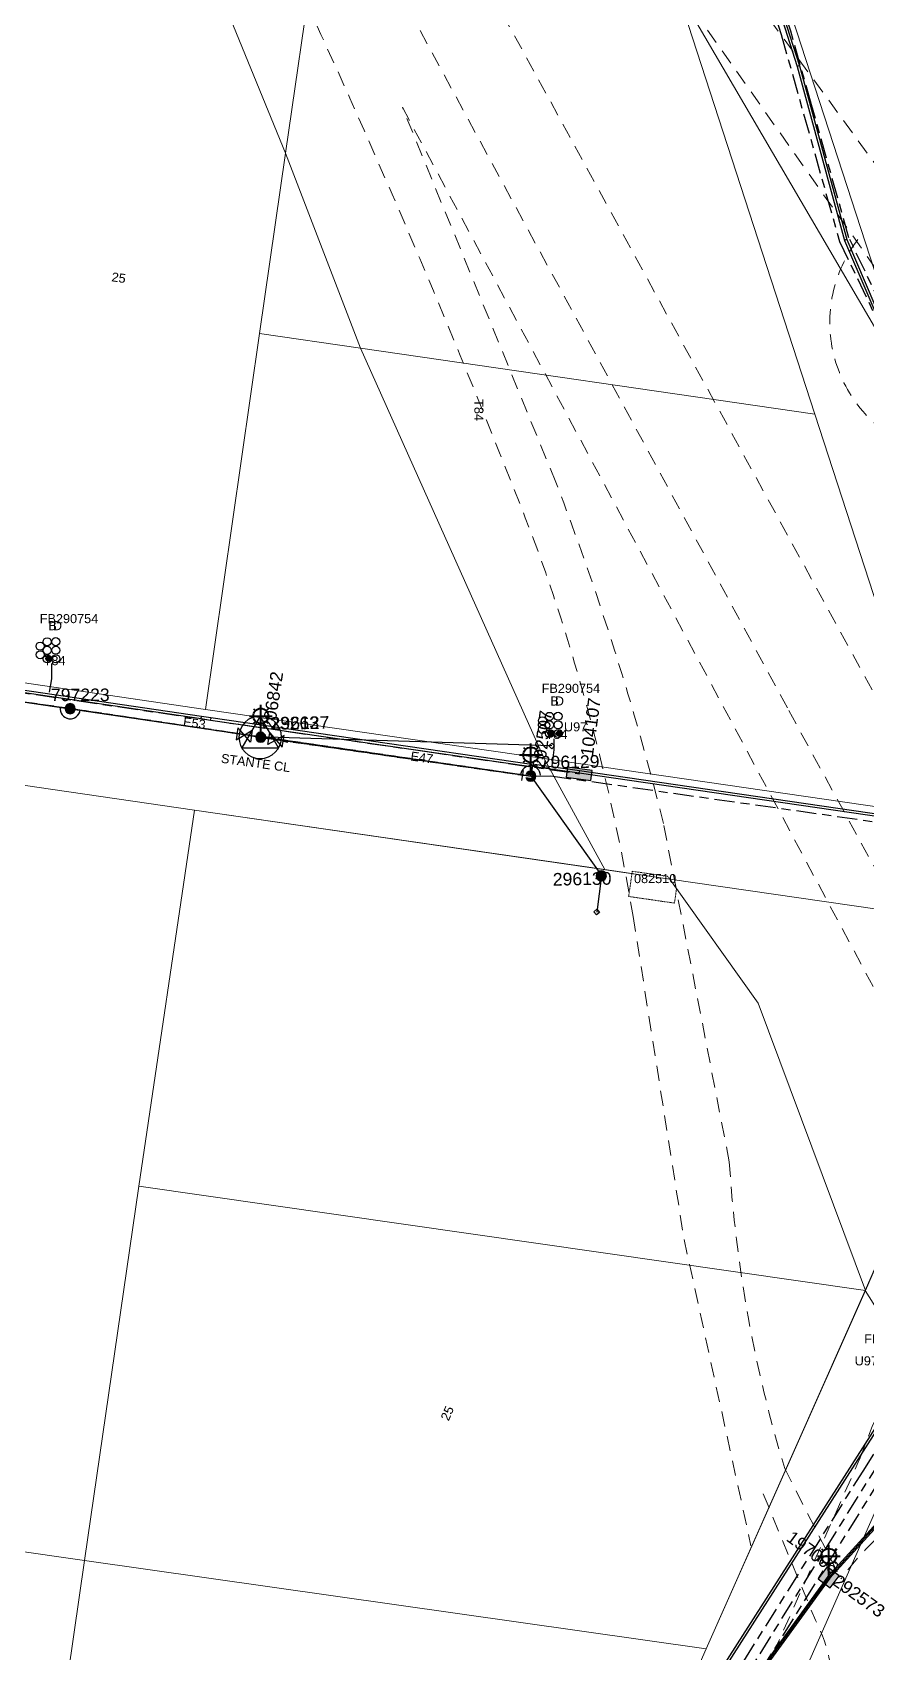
# Model space of a CAD drawing. Header units: metres. Extents: x 300929 to 302247, y 6244220 to 6246836.
# Drawn here: x 301272.1 to 301437.7, y 6244693 to 6245014.8 of the extents above; entities that cross this region are included whole.
import ezdxf
from ezdxf.enums import TextEntityAlignment as Align

# ---------------------------------------------------------------- set-up
doc = ezdxf.new("R2010")
doc.units = ezdxf.units.M
for name, pattern in [('Cable Exist OH', [1, 1, 0]), ('Cable Exist UG', [8.2, 4, -1.2, 1.8, -1.2]), ('Dash', [5, 3, -2]), ('HIDDEN', [0.375, 0.25, -0.125]), ('HIDDEN2', [0.1875, 0.125, -0.0625])]:
    doc.linetypes.add(name, pattern=pattern)
doc.layers.get('0').update_dxf_attribs({"color": 6})
for name, color, linetype in [('_User Miscellaneous1', 7, 'Continuous'), ('Duct_SP_EXT', 7, 'Continuous'), ('Equip_LV_EXT', 7, 'Continuous'), ('Equip_SP_SL_EXT', 7, 'Continuous'), ('Mains_HV_EXT', 7, 'Continuous'), ('Mains_HV_MOD', 3, 'Continuous'), ('Mains_LV_EXT', 7, 'Continuous'), ('Services_SP_EXT', 7, 'Continuous'), ('Sub_SP_TR_HV_LV_EXT', 7, 'Continuous'), ('SupportsOH_SP_TR_HV_LV_SL_EXT', 7, 'Continuous'), ('SupportsUG_SP_LV_EXT', 7, 'Continuous'), ('SupportsUG_SP_LV_SL_EXT', 7, 'Continuous')]:
    doc.layers.add(name, color=color, linetype=linetype)
for name, color, linetype, lineweight in [('Cadastre Developer_SP_EXT', 9, 'Continuous', 5), ('Cadastre Land Parcels_SP_EXT', 9, 'Continuous', 5), ('Cadastre Other Property_SP_EXT', 9, 'HIDDEN', 5), ('Cadastre Roads_SP_EXT', 9, 'Continuous', 5)]:
    doc.layers.add(name, color=color, linetype=linetype, lineweight=lineweight)
doc.styles.add('COLUMN_LABEL', font='arial.ttf')
doc.styles.add('iecARIAL', font='arial.ttf', dxfattribs={"height": 2})
doc.styles.add('POLE_LABEL', font='arial.ttf')
doc.styles.get("Standard").update_dxf_attribs({"font": 'arial.ttf'})

# ---------------------------------------------------------------- blocks, each defined once
blk = doc.blocks.new('SUB_POLE_EXT')
blk.add_wipeout([(0, 4.22), (0.42, 4.2), (0.83, 4.14), (1.21, 4.05), (1.62, 3.9), (1.99, 3.72), (2.35, 3.51), (2.68, 3.26), (2.99, 2.99), (3.28, 2.66), (3.52, 2.34), (3.76, 1.92), (3.9, 1.62), (4.04, 1.23), (4.18, 0.63), (4.22, 0), (4.18, -0.61), (4.06, -1.15), (3.9, -1.62), (3.58, -2.24), (3.22, -2.73), (2.97, -3.01), (2.68, -3.26), (2.36, -3.5), (2, -3.72), (1.64, -3.89), (1.25, -4.03), (0.82, -4.14), (0.42, -4.2), (0, -4.22), (-0.41, -4.2), (-0.8, -4.15), (-1.21, -4.05), (-1.62, -3.9), (-1.99, -3.73), (-2.35, -3.51), (-2.68, -3.26), (-2.96, -3.02), (-3.23, -2.72), (-3.51, -2.35), (-3.71, -2.01), (-3.91, -1.6), (-4.05, -1.21), (-4.16, -0.76), (-4.22, -0.14), (-4.21, 0.39), (-4.14, 0.83), (-4.03, 1.27), (-3.9, 1.63), (-3.71, 2.02), (-3.5, 2.37), (-3.28, 2.67), (-2.99, 2.99), (-2.68, 3.27), (-2.33, 3.52), (-1.98, 3.73), (-1.63, 3.9), (-1.2, 4.05), (-0.78, 4.15), (-0.4, 4.21)])
blk.add_line((2.16, 0.48), (2.16, 0.48, 0))
blk.add_lwpolyline([(-4.22, 0, 1), (4.22, 0, 1)], format="xyb", close=True)
blk.add_lwpolyline([(2.14, 0.52), (0, 4.22), (-3.66, -2.11), (3.66, -2.11)], close=True)
for tag, height, flags, p in [('ASSET_NUM', 2.5, 8, (2, 2)), ('STREET_CODE', 0.2, 9, (1.5, 0)), ('CONSTRUCTED_VOLTAGE', 0.2, 9, (1.5, -0.2)), ('OPERATING_VOLTAGE', 0.2, 9, (1.5, -0.6)), ('OPERATED_BY', 0.2, 9, (1.5, -0.8)), ('ORIENTATION', 0.2, 9, (1.5, -1.2)), ('OWNED_BY', 0.2, 9, (1.5, -1.4)), ('SECONDARY_VOLTAGE', 0.2, 9, (1.5, -1.6)), ('STATE', 0.2, 9, (1.5, -1.8)), ('SUBSTATION_TYPE', 0.2, 9, (1.5, -2)), ('STREETNAME', 0.2, 9, (1.5, -2.8)), ('SUBURB', 0.2, 9, (1.5, -3)), ('NO_PHASES', 0.2, 9, (1.5, -0.4)), ('MAINTAINED_BY', 0.2, 9, (1.5, -1)), ('USAGE', 0.2, 9, (1.5, -2.2)), ('LEGEND', 0.2, 9, (1.5, -2.4)), ('LOCATION', 0.2, 9, (1.5, -2.6)), ('NOTES', 0.2, 9, (1.5, -3.2)), ('Z', 0.2, 1, (1.5, -3.4))]:
    blk.add_attdef(tag, text='', height=height, dxfattribs=dict(flags=flags)).set_placement(p, align=Align.MIDDLE_LEFT)
blk = doc.blocks.new('COLUMN_EXT')
blk.add_hatch(color=256).paths.add_polyline_path([(-1.49, 1.48), (-1.49, -1.49), (1.48, -1.49), (1.48, 1.48)])
blk.add_lwpolyline([(-1.49, -1.49), (1.48, -1.49), (1.48, 1.48), (-1.49, 1.48)], close=True)
for tag, height, style, flags, p in [('ASSET_NUM', 2.5, 'COLUMN_LABEL', 8, (2, 2)), ('STRUCTURE_PLANT_NUMBER', 0.2, 'POLE_LABEL', 9, (1.81, 0.03)), ('STREET_CODE', 0.2, 'COLUMN_LABEL', 9, (1.81, -0.2))]:
    blk.add_attdef(tag, text='', height=height, dxfattribs=dict(style=style, flags=flags)).set_placement(p, align=Align.MIDDLE_LEFT)
at = {"flags": 1}
blk.add_attdef('Z', (1.81, -2.35), '', height=0.2, dxfattribs=at)
at = {"flags": 9}
for tag, p in [('COLUMN_TYPE', (1.81, -0.4)), ('OWNED_BY', (1.81, -0.6)), ('STATE', (1.81, -0.8)), ('USAGE', (1.81, -1)), ('STREETNAME', (1.81, -1.6)), ('SUBURB', (1.81, -1.8)), ('LEGEND', (1.81, -1.2)), ('LOCATION', (1.81, -1.4)), ('NOTES', (1.81, -2))]:
    blk.add_attdef(tag, text='', height=0.2, dxfattribs=at).set_placement(p, align=Align.MIDDLE_LEFT)
blk = doc.blocks.new('PILLAR_EXT')
blk.add_hatch(color=256).paths.add_polyline_path([(-2.475, 0.99), (-2.475, -0.99), (2.475, -0.99), (2.475, 0.99)])
blk.add_lwpolyline([(-2.475, -0.99), (2.475, -0.99), (2.475, 0.99), (-2.475, 0.99)], close=True)
at = {"style": 'iecARIAL', "flags": 8}
blk.add_attdef('ASSET_NUM', (1.5, 3.5), '', height=2.5, dxfattribs=at)
for tag, p, flags in [('OWNED_BY', (0, -0.2), 9), ('STATE', (0, -0.4), 9), ('SUPPORT_TYPE', (0, -0.6), 9), ('STREETNAME', (0, -1.8), 9), ('SUBURB', (0, -2), 1), ('USAGE', (0, -0.8), 9), ('LEGEND', (0, -1), 9), ('LOCATION', (0, -1.2), 9), ('NOTES', (0, -1.4), 9), ('PARENT', (0, -1.6), 9)]:
    blk.add_attdef(tag, p, '', height=0.2, dxfattribs=dict(flags=flags))
blk = doc.blocks.new('DUCT_EXT')
blk.add_circle((0, 0.8), 0.8)
at = {"flags": 1}
blk.add_attdef('Z', (0, 0), '', height=0.2, dxfattribs=at)
at = {"flags": 9}
for tag, p in [('DUCT_CODE', (0, 0)), ('XSECT_TYPE', (0, -0.2)), ('STATE', (0, -0.6)), ('FB_REFERENCE', (0, -0.4)), ('NOTES', (0, -0.8))]:
    blk.add_attdef(tag, text='', height=0.2, dxfattribs=at).set_placement(p, align=Align.MIDDLE_LEFT)
blk = doc.blocks.new('LV_OH_LINKS_DISTFUSE_EXT')
for p, q in [((0, 0), (0.96, 0)), ((3.84, 0), (4.8, 0))]:
    blk.add_line(p, q)
blk.add_lwpolyline([(3.84, -1.2), (3.84, 1.2), (0.96, -1.2), (0.96, 1.2)], close=True)
at = {"flags": 9}
for tag, p in [('ACTUAL_STATUS', (0, 0)), ('CONSTRUCTED_VOLTAGE', (0, -0.2)), ('OPERATING_VOLTAGE', (0, -0.6)), ('ORIENTATION', (0, -0.8)), ('OWNED_BY', (0, -1)), ('STATE', (0, -1.2)), ('SWITCH_TYPE', (0, -1.4)), ('NO_PHASES', (0, -0.4)), ('USAGE', (0, -1.6)), ('NOTES', (0, -1.8))]:
    blk.add_attdef(tag, text='', height=0.2, dxfattribs=at).set_placement(p, align=Align.MIDDLE_LEFT)
at = {"flags": 1}
blk.add_attdef('Z', (0, 0), '', height=0.2, dxfattribs=at)
blk = doc.blocks.new('SL_LANTERN_EXT')
at = {"lineweight": 40}
for p, q in [((0, 1.97), (0, 6.47)), ((-2.25, 4.22), (2.25, 4.22)), ((-1.46, 5.68), (-1.06, 5.28)), ((1.46, 5.68), (1.06, 5.28)), ((-1.46, 2.76), (-1.06, 3.16)), ((0, 0), (0, 2.72)), ((1.46, 2.76), (1.06, 3.16))]:
    blk.add_line(p, q, dxfattribs=at)
blk.add_circle((0, 4.22), 1.5, dxfattribs=at)
at = {"style": 'iecARIAL', "flags": 8}
blk.add_attdef('ASSET_NUM', (1.5, 1.5), '', height=2.5, dxfattribs=at)
for tag, p, height, flags in [('OPERATING_VOLTAGE', (0.98, -1.65), 0.2, 9), ('ORIENTATION', (0.98, -1.85), 0.2, 9), ('OWNED_BY', (0.98, -2.05), 0.2, 9), ('STATE', (0.98, -2.25), 0.2, 9), ('CONSTRUCTED_VOLTAGE', (0.98, -0.65), 0.2, 9), ('CONTROL_TYPE', (0.98, -0.85), 0.2, 9), ('LANTERN_PURPOSE', (0.98, -1.05), 0.2, 9), ('LANTERN_TYPE', (0.98, -1.25), 0.2, 9), ('NO_PHASES', (0.98, -1.45), 0.2, 9), ('USAGE', (0.98, -2.45), 0.2, 9), ('CEXIST', (0.98, -2.65), 0.2, 9), ('CNEW', (0.98, -2.85), 0.2, 9), ('CNUMBER', (0.98, -3.05), 0.2, 9), ('CREMOVE', (0.98, -3.25), 0.2, 9), ('LNUMBER', (2.18, -3.25), 2.5, 8), ('CREPLACE', (0.98, -3.45), 0.2, 9), ('LKINGHEIGHT', (0.98, -3.65), 0.2, 9), ('LBRACKET', (0.98, -3.85), 0.2, 9), ('LBRACKETVOCAB', (0.98, -4.05), 0.2, 9), ('LCATEGORY', (0.98, -4.25), 0.2, 9), ('LCHARGE1', (0.98, -4.45), 0.2, 9), ('LCHARGE1PERCENT', (0.98, -4.65), 0.2, 9), ('LCHARGE2', (0.98, -4.85), 0.2, 9), ('LCHARGE2PERCENT', (0.98, -5.05), 0.2, 9), ('LCHARGE3', (0.98, -5.25), 0.2, 9), ('LCHARGE3PERCENT', (0.98, -5.45), 0.2, 9), ('LEXIST', (0.98, -5.65), 0.2, 9), ('LLAMP', (0.98, -5.85), 0.2, 9), ('LLAMPVOCAB', (0.98, -6.05), 0.2, 9), ('LMAST', (0.98, -6.25), 0.2, 9), ('LMASTVOCAB', (0.98, -6.45), 0.2, 9), ('STREETNAME', (0.98, -9.25), 0.2, 9), ('SUBURB', (0.98, -9.45), 0.2, 1), ('LNEW', (0.98, -6.65), 0.2, 9), ('LANTNUMBER', (0.98, -6.85), 0.2, 9), ('LOUTREACH', (0.98, -7.25), 0.2, 9), ('LOUTREACHVOCAB', (0.98, -7.45), 0.2, 9), ('LRATECODE', (0.98, -7.65), 0.2, 9), ('LREMOVE', (0.98, -7.85), 0.2, 9), ('LREPLACE', (0.98, -8.05), 0.2, 9), ('LTYPE', (0.98, -8.25), 0.2, 9), ('LTYPEVOCAB', (0.98, -8.45), 0.2, 9), ('LEGEND', (0.98, -8.65), 0.2, 9), ('LOCATION', (0.98, -8.85), 0.2, 9), ('NOTES', (0.98, -9.05), 0.2, 9)]:
    blk.add_attdef(tag, p, '', height=height, dxfattribs=dict(flags=flags))
blk = doc.blocks.new('CCP_EXT')
blk.add_wipeout([(0, 0.57), (0.57, 0), (0, -0.57), (-0.57, 0)])
blk.add_lwpolyline([(-0.57, 0), (0, 0.57), (0.57, 0), (0, -0.57), (-0.57, 0)])
at = {"flags": 1}
blk.add_attdef('Z', (0, 0), '', height=0.2, dxfattribs=at)
at = {"flags": 9}
for tag, p in [('CCP_TYPE', (0, 0)), ('CONSTRUCTED_VOLTAGE', (0, -0.2)), ('OPERATING_VOLTAGE', (0, -0.6)), ('ORIENTATION', (0, -0.8)), ('OWNED_BY', (0, -1)), ('STATE', (0, -1.8)), ('NO_PHASES', (0, -0.4)), ('USAGE', (0, -1.2)), ('LEGEND', (0, -1.4)), ('LIFE_SUPPORT', (0, -1.6)), ('NOTES', (0, -2))]:
    blk.add_attdef(tag, text='', height=0.2, dxfattribs=at).set_placement(p, align=Align.MIDDLE_LEFT)
blk = doc.blocks.new('POLE_EXT')
blk.add_hatch(color=256).paths.add_polyline_path([(-1, 0, 1), (1, 0, 1)])
blk.add_lwpolyline([(-1, 0, 1), (1, 0, 1)], format="xyb", close=True)
for tag, height, flags, p in [('pNumber', 2.5, 8, (-17.84, 2.07)), ('OWNED_BY', 0.2, 9, (1.35, -0.4)), ('SPECIAL_USE', 0.2, 9, (1.35, -0.8)), ('STATE', 0.2, 9, (1.35, -1)), ('cLV', 0.2, 9, (1.35, -1.4)), ('hDepth', 0.2, 9, (1.35, -1.6)), ('hDia', 0.2, 9, (1.35, -1.8)), ('cHV', 0.2, 9, (1.35, -2)), ('PARENT', 0.2, 9, (1.35, -0.6)), ('USAGE', 0.2, 9, (1.35, -1.2)), ('LBRACKET', 0.2, 9, (1.35, -2.2)), ('LExisting', 0.2, 9, (1.35, -2.4)), ('LANTNUMBER', 0.2, 9, (1.35, -2.6)), ('LOther', 0.2, 9, (1.35, -2.8)), ('LRemove', 0.2, 9, (1.35, -3)), ('LEGEND', 0.2, 9, (1.35, -3.2)), ('cLinedev', 0.2, 9, (1.35, -3.4)), ('pExisting', 0.2, 9, (1.35, -3.8)), ('pFooting', 0.2, 9, (1.35, -4.4)), ('pNew', 0.2, 9, (1.35, -4.6)), ('pRelocate', 0.2, 9, (1.35, -5)), ('pRemove', 0.2, 9, (1.35, -5.2)), ('pReplace', 0.2, 9, (1.35, -5.4)), ('pStay', 0.2, 9, (1.35, -5.6)), ('pType', 0.2, 9, (1.35, -5.8)), ('cspan', 0.2, 9, (1.35, -6)), ('STREETNAME', 0.2, 9, (1.35, -6.2)), ('SUBURB', 0.2, 9, (1.35, -6.4)), ('LOCATION', 0.2, 9, (1.35, -3.6)), ('PFNUMBER', 0.2, 9, (1.35, -4)), ('NEWPFNUMBER', 0.2, 9, (1.35, -4.2)), ('OPERATED_BY', 0.2, 9, (1.36, -7.01)), ('NOTES', 0.2, 9, (1.35, -6.6)), ('MAINTAINED_BY', 0.2, 9, (1.36, -6.81))]:
    blk.add_attdef(tag, text='', height=height, dxfattribs=dict(flags=flags)).set_placement(p, align=Align.MIDDLE_LEFT)
at = {"style": 'POLE_LABEL'}
for tag, height, flags, p in [('ASSET_NUM', 2.5, 8, (2, 2)), ('STRUCTURE_PLANT_NUMBER', 0.2, 9, (1.35, 0.03)), ('STREET_CODE', 0.2, 9, (1.35, -0.2))]:
    blk.add_attdef(tag, text='', height=height, dxfattribs=dict(at, flags=flags)).set_placement(p, align=Align.MIDDLE_LEFT)
at = {"flags": 1}
blk.add_attdef('Z', (1.35, -7.33), '', height=0.2, dxfattribs=at)
blk = doc.blocks.new('End Shackle_EXT')
blk.add_wipeout([(0, 0.25), (1.81, 0.25), (1.82, -0.25), (0, -0.25)])
blk.add_line((1.81, -1), (1.81, 1))
at = {"flags": 1}
blk.add_attdef('Z', (0, 0), '', height=0.2, dxfattribs=at)
at = {"flags": 9}
for tag, p in [('CONNECTOR_TYPE', (0, 0)), ('CONSTRUCTED_VOLTAGE', (0, -0.2)), ('OPERATING_VOLTAGE', (0, -0.6)), ('ORIENTATION', (0, -0.8)), ('OWNED_BY', (0, -1)), ('STATE', (0, -1.2)), ('NO_PHASES', (0, -0.4)), ('USAGE', (0, -1.4)), ('NOTES', (0, -1.6))]:
    blk.add_attdef(tag, text='', height=0.2, dxfattribs=at).set_placement(p, align=Align.MIDDLE_LEFT)
blk = doc.blocks.new('CABLE_LARGE_EXT')
h = blk.add_hatch(color=256)
edge = h.paths.add_edge_path()
edge.add_arc((0, 0.55), 0.55, 0, 360)
blk.add_circle((0, 0.55), 0.55)
at = {"flags": 1}
blk.add_attdef('Z', (0, 0), '', height=0.2, dxfattribs=at)
at = {"flags": 9}
for tag, p in [('COND_CODE', (0, 0)), ('STATE', (0, -0.4)), ('XSECT_SIZE', (0, -0.6)), ('FB_REFERENCE', (0, -0.2)), ('NOTES', (0, -0.8))]:
    blk.add_attdef(tag, text='', height=0.2, dxfattribs=at).set_placement(p, align=Align.MIDDLE_LEFT)

msp = doc.modelspace()

# ---------------------------------------------------------------- linework, layer by layer
at = {"layer": '_User Miscellaneous1'}
msp.add_lwpolyline([(301372.22, 6244869.1), (301371.83, 6244869.15), (301371.83, 6244869.15, 0.470215), (301371.31, 6244868.78), (301371.31, 6244868.78), (301371.04, 6244867.08)], format="xyb", dxfattribs=at)
for points in [[(301371.83, 6244869.15), (301371.16, 6244869.23)], [(301430.17, 6244707.99), (301452.77, 6244732.82), (301459.4, 6244740.21), (301463.18, 6244745.9)], [(301402.01, 6244669.17), (301430.17, 6244707.99)]]:
    msp.add_lwpolyline(points, dxfattribs=at)
at = {"layer": 'Cadastre Developer_SP_EXT', "linetype": 'Dash'}
for points in [[(301280.13, 6245114.03, -0.030606), (301372.44, 6244911.89)], [(301350.38, 6245107.14, -0.014812), (301492.59, 6244913.2)], [(301445.81, 6244932.8, -0.477156), (301435.92, 6244973.63)], [(301436.23, 6244731.33, -0.10941), (301497.44, 6244825.33)], [(301421.43, 6244729.61, -0.057737), (301410.42, 6244790.53)], [(301432.57, 6244707.68, -0.123092), (301455.7, 6244726.79)], [(301427.52, 6244699.48, -0.31575), (301423.34, 6244666.5)]]:
    msp.add_lwpolyline(points, format="xyb", dxfattribs=at)
for points in [[(301410.42, 6244790.53), (301397.35, 6244857.71)], [(301391.35, 6244839.19), (301401.45, 6244775.1), (301414.73, 6244714.26)], [(301423.34, 6244666.5), (301400.2, 6244636.96), (301386.7, 6244619.81), (301436.23, 6244731.33)], [(301421.43, 6244729.61), (301432.57, 6244707.68)], [(301417.17, 6244724.56), (301427.52, 6244699.48)]]:
    msp.add_lwpolyline(points, dxfattribs=at)
at = {"layer": 'Cadastre Land Parcels_SP_EXT', "linetype": 'Continuous'}
for points in [[(301404.71, 6245073.76), (301371.25, 6245176.73), (301349.41, 6245178.96), (301399.86, 6245023.73), (301447.44, 6244942.27), (301404.71, 6245073.76)], [(301322.34, 6244990.8), (301327.93, 6245029.63), (301305.16, 6245032.93), (301322.34, 6244990.8)], [(301427.4, 6244938.99), (301401.41, 6245018.97), (301327.93, 6245029.63), (301322.34, 6244990.8), (301337.25, 6244952.07), (301427.4, 6244938.99)], [(301465.61, 6244859.41), (301465.92, 6244860.58), (301469.46, 6244874.54), (301447.44, 6244942.27), (301399.86, 6245023.73), (301401.41, 6245018.97), (301427.4, 6244938.99), (301453.39, 6244859.02), (301465.08, 6244857.33), (301465.61, 6244859.41)], [(301317.19, 6244954.99), (301337.25, 6244952.07), (301322.34, 6244990.8), (301317.19, 6244954.99)], [(301453.39, 6244859.02), (301427.4, 6244938.99), (301337.25, 6244952.07), (301373.65, 6244870.6), (301453.39, 6244859.02)], [(301465.08, 6244857.33), (301453.39, 6244859.02), (301373.65, 6244870.6), (301385.73, 6244848.53), (301398.6, 6244846.66), (301460.33, 6244837.71), (301465.08, 6244857.33)], [(301220.57, 6244720.24), (301282.41, 6244711.31), (301293.21, 6244785.69), (301304.3, 6244860.35), (301242.1, 6244869.38), (301220.57, 6244720.24)], [(301398.6, 6244846.66), (301304.3, 6244860.35), (301293.21, 6244785.69), (301437.43, 6244764.96), (301416.15, 6244821.99), (301398.6, 6244846.66)], [(301466.27, 6244782.11), (301486.2, 6244858.8), (301465.92, 6244860.58), (301465.61, 6244859.41), (301465.08, 6244857.33), (301460.33, 6244837.71), (301447.81, 6244788.72), (301437.42, 6244764.96), (301442.79, 6244756.34), (301443.45, 6244755.29), (301450.36, 6244762.41), (301457.13, 6244761.14), (301466.27, 6244782.11)], [(301460.33, 6244837.71), (301398.6, 6244846.66), (301416.15, 6244821.99), (301437.43, 6244764.96), (301447.81, 6244788.72), (301460.33, 6244837.71)], [(301405.81, 6244693.79), (301437.43, 6244764.96), (301293.21, 6244785.69), (301282.41, 6244711.31), (301405.81, 6244693.79)], [(301365.35, 6244623.15), (301393.24, 6244665.07), (301405.81, 6244693.79), (301282.41, 6244711.31), (301260.85, 6244562.09), (301311.59, 6244554.74), (301323.37, 6244560.02), (301365.35, 6244623.15)]]:
    msp.add_lwpolyline(points, close=True, dxfattribs=at)
for points in [[(301404.71, 6245073.76), (301447.44, 6244942.27)], [(301260.85, 6244562.09), (301282.41, 6244711.31), (301282.41, 6244711.31), (301220.57, 6244720.24)]]:
    msp.add_lwpolyline(points, dxfattribs=at)
at = {"layer": 'Cadastre Other Property_SP_EXT', "linetype": 'HIDDEN2'}
msp.add_lwpolyline([(301398.19, 6244847.2), (301391.17, 6244848.2), (301390.45, 6244843.2), (301399.55, 6244841.88), (301399.94, 6244844.74), (301398.19, 6244847.2)], close=True, dxfattribs=at)
at = {"layer": 'Cadastre Roads_SP_EXT', "linetype": 'Continuous'}
msp.add_lwpolyline([(301416.26, 6244668.64), (301441.21, 6244725.22), (301450.05, 6244744.94), (301443.45, 6244755.29), (301442.79, 6244756.34), (301437.42, 6244764.96), (301405.81, 6244693.78), (301393.24, 6244665.07), (301374.33, 6244621.86), (301365.35, 6244623.15), (301323.37, 6244560.02), (301362.25, 6244543.35), (301370.02, 6244554.3), (301370.99, 6244555.58), (301380.12, 6244567.59), (301389.25, 6244579.59), (301398.37, 6244591.6), (301407.5, 6244603.61), (301411.77, 6244609.24), (301390.82, 6244611.45), (301416.26, 6244668.64)], close=True, dxfattribs=at)
at = {"layer": 'Duct_SP_EXT'}
for p, q in [((301417.91, 6245026.71), (301423.88, 6245008.03)), ((301418.37, 6245026.86), (301424.34, 6245008.17)), ((301423.88, 6245008.03), (301424.11, 6245008.1)), ((301423.88, 6245008.03), (301433.28, 6244973.49)), ((301424.34, 6245008.17), (301424.11, 6245008.1)), ((301424.34, 6245008.17), (301433.73, 6244973.65)), ((301433.28, 6244973.49), (301433.51, 6244973.57)), ((301433.28, 6244973.49), (301442.74, 6244951.39)), ((301433.73, 6244973.65), (301433.51, 6244973.57)), ((301433.73, 6244973.65), (301443.17, 6244951.6)), ((301248.45, 6244886.96), (301305.57, 6244878.52)), ((301248.52, 6244887.44), (301305.64, 6244878.99)), ((301305.57, 6244878.52), (301305.61, 6244878.76)), ((301305.57, 6244878.52), (301307.47, 6244878.24)), ((301305.64, 6244878.99), (301305.61, 6244878.76)), ((301305.64, 6244878.99), (301307.54, 6244878.71)), ((301307.47, 6244878.24), (301307.5, 6244878.48)), ((301307.47, 6244878.24), (301307.5, 6244878.48)), ((301307.47, 6244878.24), (301307.47, 6244878.24)), ((301307.54, 6244878.71), (301307.5, 6244878.48)), ((301307.54, 6244878.71), (301307.5, 6244878.48)), ((301307.54, 6244878.71), (301307.54, 6244878.71)), ((301380.61, 6244867.66), (301380.64, 6244867.9)), ((301380.61, 6244867.66), (301380.64, 6244867.9)), ((301453.14, 6244857.1), (301380.61, 6244867.66)), ((301380.68, 6244868.14), (301380.64, 6244867.9)), ((301380.67, 6244868.14), (301380.64, 6244867.9)), ((301453.18, 6244857.58), (301380.68, 6244868.14)), ((301407.97, 6244688.34), (301510.41, 6244848.98)), ((301408.37, 6244688.08), (301510.81, 6244848.72)), ((301459.11, 6244740.17), (301429.99, 6244708.15)), ((301459.49, 6244739.88), (301430.35, 6244707.83)), ((301429.98, 6244708.13), (301401.84, 6244669.35)), ((301430.37, 6244707.85), (301402.23, 6244669.07)), ((301429.98, 6244708.13), (301430.17, 6244707.99)), ((301429.99, 6244708.15), (301430.17, 6244707.99)), ((301430.37, 6244707.85), (301430.17, 6244707.99)), ((301430.35, 6244707.83), (301430.17, 6244707.99))]:
    msp.add_line(p, q, dxfattribs=at)
msp.add_lwpolyline([(301275.86, 6244889.49), (301275.86, 6244886.39), (301275.43, 6244883.75)], dxfattribs=at)
at = {"layer": 'Mains_HV_EXT', "linetype": 'Cable Exist OH'}
msp.add_lwpolyline([(301279.6, 6244880.49), (301248.56, 6244884.95)], dxfattribs=at)
at = {"layer": 'Mains_HV_EXT', "linetype": 'Continuous'}
for points in [[(301277.63, 6244880.78, 0.999999), (301281.58, 6244880.18)], [(301372.97, 6244867.28, 0.888208), (301368.99, 6244867.44)]]:
    msp.add_lwpolyline(points, format="xyb", dxfattribs=at)
at = {"layer": 'Mains_HV_MOD', "linetype": 'Cable Exist UG'}
msp.add_lwpolyline([(301473.97, 6244901.81), (301444.46, 6244952.58), (301434.18, 6244974), (301426.74, 6245000.42), (301422.63, 6245015), (301422.63, 6245015), (301385.33, 6245130.36)], dxfattribs=at)
at = {"layer": 'Mains_LV_EXT', "linetype": 'Cable Exist OH'}
msp.add_lwpolyline([(301279.6, 6244880.49), (301248.56, 6244884.95)], dxfattribs=at)
at = {"layer": 'Mains_LV_EXT', "linetype": 'Continuous'}
msp.add_lwpolyline([(301277.62, 6244880.77, 1.002691), (301281.58, 6244880.2)], format="xyb", dxfattribs=at)

# ---------------------------------------------------------------- block references
at = {"layer": 'Duct_SP_EXT'}
for name, p, rotation in [('DUCT_EXT', (301274.43, 6244892.91), 90.57872556628142), ('DUCT_EXT', (301275.83, 6244893.78), 90.57872556628142), ('DUCT_EXT', (301275.84, 6244892.08), 90.57872556628142), ('DUCT_EXT', (301277.53, 6244893.8), 90.57872556628142), ('DUCT_EXT', (301277.54, 6244892.1), 90.57872556628142), ('DUCT_EXT', (301274.45, 6244891.21), 90.57872556628142), ('DUCT_EXT', (301275.86, 6244890.38), 90.57872556628142), ('CABLE_LARGE_EXT', (301275.88, 6244890.44), 90.57872556628142), ('DUCT_EXT', (301277.56, 6244890.4), 90.57872556628142), ('DUCT_EXT', (301375.53, 6244878.97), 90.65106037416582), ('DUCT_EXT', (301377.23, 6244878.99), 90.65106037416582), ('DUCT_EXT', (301374.14, 6244878.1), 90.65106037416582), ('DUCT_EXT', (301374.16, 6244876.4), 90.65106037416582), ('DUCT_EXT', (301375.55, 6244877.27), 90.65106037416582), ('DUCT_EXT', (301375.57, 6244875.57), 90.65106037416582), ('DUCT_EXT', (301377.25, 6244877.29), 90.65106037416582), ('DUCT_EXT', (301377.27, 6244875.59), 90.65106037416582)]:
    msp.add_blockref(name, p, dxfattribs=dict(at, rotation=rotation))
at = {"layer": 'Equip_SP_SL_EXT'}
ref = msp.add_blockref('SL_LANTERN_EXT', (301371.04, 6244867.08), dxfattribs=at)
ref.add_attrib('ASSET_NUM', '202507', dxfattribs={"layer": '0', "height": 2.5, "rotation": 82.5619, "style": 'iecARIAL'}).set_placement((301372.54, 6244868.58), align=Align.MIDDLE_LEFT)
ref = msp.add_blockref('SL_LANTERN_EXT', (301430.17, 6244707.99), dxfattribs=at)
ref.add_attrib('ASSET_NUM', '197006', dxfattribs={"layer": '0', "height": 2.5, "rotation": 323.5837, "style": 'iecARIAL'}).set_placement((301431.67, 6244709.49), align=Align.MIDDLE_RIGHT)
at = {"layer": 'Sub_SP_TR_HV_LV_EXT'}
ref = msp.add_blockref('SUB_POLE_EXT', (301317.31, 6244874.81), dxfattribs=at)
ref.add_attrib('ASSET_NUM', '23263', dxfattribs={"layer": '0', "height": 2.5, "rotation": 1}).set_placement((301319.31, 6244875.56), align=Align.BOTTOM_LEFT)
at = {"layer": 'SupportsOH_SP_TR_HV_LV_SL_EXT'}
ref = msp.add_blockref('POLE_EXT', (301279.6, 6244880.49), dxfattribs=at)
ref.add_attrib('ASSET_NUM', '797223', dxfattribs={"layer": '0', "height": 2.5, "style": 'POLE_LABEL'}).set_placement((301281.6, 6244881.24), align=Align.BOTTOM_CENTER)
ref = msp.add_blockref('POLE_EXT', (301385.02, 6244847.3), dxfattribs=at)
ref.add_attrib('ASSET_NUM', '296130', dxfattribs={"layer": '0', "height": 2.5, "rotation": 1, "style": 'POLE_LABEL'}).set_placement((301387.02, 6244848.05), align=Align.TOP_RIGHT)
at = {"layer": 'SupportsUG_SP_LV_EXT'}
ref = msp.add_blockref('PILLAR_EXT', (301380.61, 6244867.55), dxfattribs=dict(at, rotation=351.8785890764989))
ref.add_attrib('ASSET_NUM', '104107', dxfattribs={"layer": '0', "height": 2.5, "rotation": 82.2553, "style": 'iecARIAL'}).set_placement((301382.11, 6244871.05), align=Align.MIDDLE_LEFT)
at = {"layer": 'SupportsUG_SP_LV_SL_EXT'}
ref = msp.add_blockref('COLUMN_EXT', (301430.17, 6244707.99), dxfattribs=dict(at, rotation=323.1301023728323))
ref.add_attrib('ASSET_NUM', '292573', dxfattribs={"layer": '0', "height": 2.5, "rotation": 324.0476, "style": 'COLUMN_LABEL'}).set_placement((301432.17, 6244708.74), align=Align.TOP_LEFT)

# ---------------------------------------------------------------- texts
at = {"layer": 'Cadastre Land Parcels_SP_EXT'}
for rotation, p in [(351.84, (301287.72, 6244965.38)), (66.4304, (301354.71, 6244738.93))]:
    msp.add_text('25', height=1.8, rotation=rotation, dxfattribs=at).set_placement(p)
at = {"layer": 'Cadastre Other Property_SP_EXT'}
msp.add_text('082510', height=1.8, dxfattribs=at).set_placement((301391.51, 6244845.85))
at = {"layer": 'Duct_SP_EXT'}
for s, p in [('FB290754', (301273.56, 6244897.47)), ('B', (301275.26, 6244896.07)), ('D', (301276.16, 6244896.07)), ('T84', (301274.34, 6244889.13)), ('FB290754', (301373.18, 6244883.63)), ('B', (301374.9, 6244881.12)), ('D', (301375.8, 6244881.12)), ('U97', (301377.61, 6244875.98)), ('FB309264', (301437.2, 6244754.46)), ('U97', (301435.31, 6244750.08))]:
    msp.add_text(s, height=1.8, dxfattribs=at).set_placement(p)
at = {"layer": 'Mains_LV_EXT'}
for s, rotation, p in [('T84', 269.9458, (301359.83, 6244941.95)), ('E53', 352.3596, (301301.92, 6244877.02)), ('E47', 351.8967, (301347.06, 6244870.22))]:
    msp.add_text(s, height=1.8, rotation=rotation, dxfattribs=at).set_placement(p)

# ---------------------------------------------------------------- next in the draw order: linework, layer by layer
at = {"layer": '_User Miscellaneous1'}
msp.add_lwpolyline([(301317.36, 6244874.85), (301248.56, 6244884.95)], dxfattribs=at)
at = {"layer": 'Cadastre Land Parcels_SP_EXT', "linetype": 'Continuous'}
for points in [[(301317.19, 6244954.99), (301322.34, 6244990.8), (301305.16, 6245032.93), (301248.31, 6245041.18), (301226.89, 6244892.05), (301306.45, 6244880.35), (301317.19, 6244954.99)], [(301337.25, 6244952.07), (301317.19, 6244954.99), (301306.45, 6244880.35), (301373.65, 6244870.6), (301337.25, 6244952.07)]]:
    msp.add_lwpolyline(points, close=True, dxfattribs=at)
at = {"layer": 'Mains_HV_EXT', "linetype": 'Cable Exist OH'}
msp.add_lwpolyline([(301317.34, 6244874.88), (301279.6, 6244880.49)], dxfattribs=at)
at = {"layer": 'Mains_LV_EXT', "linetype": 'Cable Exist OH'}
msp.add_lwpolyline([(301317.31, 6244874.81), (301279.6, 6244880.49)], dxfattribs=at)

# ---------------------------------------------------------------- next in the draw order: block references
at = {"layer": 'Equip_LV_EXT'}
for p, rotation in [((301316.52, 6244874.92), 171.8092135374637), ((301318.09, 6244874.7), 349.6007940487685)]:
    msp.add_blockref('LV_OH_LINKS_DISTFUSE_EXT', p, dxfattribs=dict(at, rotation=rotation))
at = {"layer": 'Equip_SP_SL_EXT'}
ref = msp.add_blockref('SL_LANTERN_EXT', (301317.42, 6244874.81), dxfattribs=at)
ref.add_attrib('ASSET_NUM', '206842', dxfattribs={"layer": '0', "height": 2.5, "rotation": 81.4088, "style": 'iecARIAL'}).set_placement((301318.92, 6244876.31), align=Align.MIDDLE_LEFT)
at = {"layer": 'Services_SP_EXT', "rotation": 85.66235011616922}
msp.add_blockref('CCP_EXT', (301384.11, 6244840.09), dxfattribs=at)
at = {"layer": 'SupportsOH_SP_TR_HV_LV_SL_EXT'}
ref = msp.add_blockref('POLE_EXT', (301317.42, 6244874.81), dxfattribs=at)
ref.add_attrib('ASSET_NUM', '296127', dxfattribs={"layer": '0', "height": 2.5, "rotation": 1, "style": 'POLE_LABEL'}).set_placement((301319.42, 6244875.56), align=Align.BOTTOM_LEFT)

# ---------------------------------------------------------------- next in the draw order: texts
at = {"layer": 'Cadastre Roads_SP_EXT'}
msp.add_text('STANTE CL', height=1.8, rotation=352.0965, dxfattribs=at).set_placement((301309.44, 6244869.78))

# ---------------------------------------------------------------- next in the draw order: linework, layer by layer
at = {"layer": 'Mains_HV_MOD', "linetype": 'Cable Exist UG'}
for points in [[(301331.01, 6244566.08), (301368.77, 6244622.86), (301368.77, 6244622.86), (301381.49, 6244641.99), (301381.49, 6244641.99), (301395.85, 6244663.6), (301436.97, 6244729.06), (301436.97, 6244729.06), (301512.05, 6244849.75), (301512.05, 6244849.75), (301512.73, 6244850.76)], [(301514.09, 6244849.28), (301397.65, 6244662.66), (301383.15, 6244640.88), (301380.67, 6244637.15), (301369.51, 6244620.38), (301332.99, 6244565.47)]]:
    msp.add_lwpolyline(points, dxfattribs=at)
at = {"layer": 'Services_SP_EXT'}
msp.add_lwpolyline([(301371.04, 6244867.08), (301385.03, 6244847.37), (301384.11, 6244840.09)], dxfattribs=at)

# ---------------------------------------------------------------- next in the draw order: block references
at = {"layer": 'Services_SP_EXT', "rotation": 90.0000000000002}
msp.add_blockref('CCP_EXT', (301375.19, 6244873.08), dxfattribs=at)

# ---------------------------------------------------------------- next in the draw order: linework, layer by layer
at = {"layer": 'Cadastre Developer_SP_EXT', "linetype": 'Dash'}
for points in [[(301136.7, 6245418.59), (301154.68, 6245383.4), (301225.13, 6245248.13), (301310.94, 6245085.49), (301422.24, 6244880.1), (301507.92, 6244723.39), (301570.6, 6244611.28)], [(301474.72, 6244818.44), (301284.85, 6245165.88)], [(301365.75, 6245072.44), (301442.74, 6244963.28), (301509.34, 6244870.93), (301528.45, 6244846.87)], [(301375.98, 6244925.5), (301345.54, 6244999.92), (301448.25, 6244808), (301526.39, 6244665.04)]]:
    msp.add_lwpolyline(points, dxfattribs=at)
for points in [[(301397.35, 6244857.71, 0.030662), (301375.98, 6244925.5)], [(301372.44, 6244911.89, -0.043984), (301391.35, 6244839.19)]]:
    msp.add_lwpolyline(points, format="xyb", dxfattribs=at)
at = {"layer": 'Cadastre Roads_SP_EXT', "linetype": 'Continuous'}
msp.add_lwpolyline([(301373.65, 6244870.6), (301306.45, 6244880.34), (301244.41, 6244889.47), (301242.1, 6244869.38), (301304.29, 6244860.35), (301385.73, 6244848.53), (301373.65, 6244870.6)], close=True, dxfattribs=at)
at = {"layer": 'Duct_SP_EXT'}
msp.add_lwpolyline([(301375.59, 6244874.49), (301375.59, 6244872.31), (301375.2, 6244869.11)], dxfattribs=at)
at = {"layer": 'Services_SP_EXT'}
msp.add_lwpolyline([(301375.19, 6244873.08), (301316.52, 6244874.92)], dxfattribs=at)

# ---------------------------------------------------------------- next in the draw order: block references
at = {"layer": 'Duct_SP_EXT', "rotation": 90.65106037416582}
for p in [(301375.53, 6244875.57), (301377.27, 6244875.59)]:
    msp.add_blockref('CABLE_LARGE_EXT', p, dxfattribs=at)
at = {"layer": 'SupportsOH_SP_TR_HV_LV_SL_EXT'}
ref = msp.add_blockref('POLE_EXT', (301371.04, 6244867.08), dxfattribs=at)
ref.add_attrib('ASSET_NUM', '296129', dxfattribs={"layer": '0', "height": 2.5, "rotation": 1, "style": 'POLE_LABEL'}).set_placement((301373.04, 6244867.83), align=Align.BOTTOM_LEFT)

# ---------------------------------------------------------------- next in the draw order: texts
at = {"layer": 'Duct_SP_EXT'}
msp.add_text('T84', height=1.8, dxfattribs=at).set_placement((301373.98, 6244874.48))

# ---------------------------------------------------------------- next in the draw order: block references
at = {"layer": 'Mains_LV_EXT', "rotation": 171.8794466500492}
msp.add_blockref('End Shackle_EXT', (301371.13, 6244866.99), dxfattribs=at)

# ---------------------------------------------------------------- next in the draw order: linework, layer by layer
at = {"layer": '_User Miscellaneous1'}
msp.add_lwpolyline([(301371.04, 6244867.08), (301317.36, 6244874.85)], dxfattribs=at)
at = {"layer": 'Duct_SP_EXT'}
for p, q in [((301307.47, 6244878.24), (301371.13, 6244869)), ((301307.54, 6244878.71), (301371.19, 6244869.47)), ((301371.13, 6244869), (301371.16, 6244869.23)), ((301371.19, 6244869.47), (301371.16, 6244869.23)), ((301371.76, 6244868.92), (301371.8, 6244869.16)), ((301372.18, 6244868.86), (301371.76, 6244868.92)), ((301371.83, 6244869.4), (301371.8, 6244869.16)), ((301372.25, 6244869.34), (301371.83, 6244869.4)), ((301372.18, 6244868.86), (301372.22, 6244869.1)), ((301380.61, 6244867.66), (301372.18, 6244868.86)), ((301372.25, 6244869.34), (301372.22, 6244869.1)), ((301380.67, 6244868.14), (301372.25, 6244869.34))]:
    msp.add_line(p, q, dxfattribs=at)
at = {"layer": 'Mains_HV_EXT', "linetype": 'Cable Exist OH'}
msp.add_lwpolyline([(301371.04, 6244867.08), (301317.52, 6244874.89)], dxfattribs=at)
at = {"layer": 'Mains_HV_MOD', "linetype": 'Cable Exist UG'}
for points in [[(301361.65, 6245197.11), (301420.72, 6245014.39), (301432.3, 6244973.29), (301442.69, 6244951.64), (301494.45, 6244862.63), (301494.82, 6244857.79), (301493.78, 6244856.31)], [(301371.04, 6244867.08), (301375.02, 6244867.15), (301452.96, 6244856.1), (301486.93, 6244856.4), (301493.78, 6244856.31)]]:
    msp.add_lwpolyline(points, dxfattribs=at)
msp.add_lwpolyline([(301333.02, 6244561.9), (301333.83, 6244563.11), (301336.18, 6244566.65), (301336.18, 6244566.65), (301371.18, 6244619.28), (301382.33, 6244636.05), (301384.82, 6244639.77), (301399.33, 6244661.58), (301502.76, 6244827.35), (301507.27, 6244834.57), (301507.27, 6244834.57), (301513.82, 6244845.08), (301517.39, 6244849.84), (301517.39, 6244849.84), (301520.44, 6244849.96), (301612.3, 6244935.87), (301610.33, 6244948.69), (301610.33, 6244948.69), (301611.58, 6244952.07), (301612.36, 6244954.21), (301613.22, 6244956.46), (301613.69, 6244958.33), (301613.69, 6244958.33, 0.085269), (301614.3, 6244966.41)], format="xyb", dxfattribs=at)
at = {"layer": 'Mains_LV_EXT', "linetype": 'Cable Exist UG'}
msp.add_lwpolyline([(301248.48, 6244886.84), (301306.17, 6244878.39), (301350.36, 6244871.96), (301380.72, 6244867.57)], dxfattribs=at)
at = {"layer": 'Mains_LV_EXT', "linetype": 'Cable Exist OH'}
msp.add_lwpolyline([(301317.31, 6244874.81), (301371.04, 6244867.08)], dxfattribs=at)

doc.saveas('drawing.dxf')
